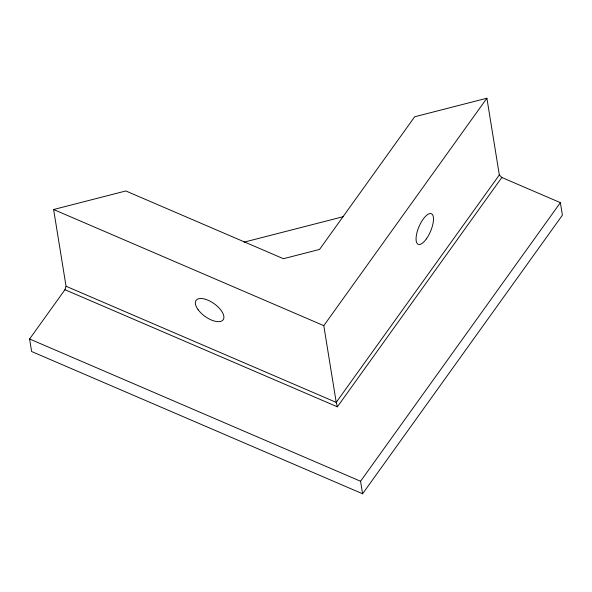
<?xml version="1.0" encoding="UTF-8"?>
<svg xmlns="http://www.w3.org/2000/svg" width="592" height="592" viewBox="0 0 592 592"><rect width="100%" height="100%" fill="white"/><g stroke="black" fill="none" stroke-linecap="round" stroke-linejoin="round"><path stroke-width="0.89" d="M64.942 289.71L66.045 286.247L53.62 209.516L125.83 190.964L283.435 258.711L319.539 249.439L414.689 116.772L486.898 98.22L499.33 174.951L501.831 177.489L560.372 202.649L562.4 215.177L362.593 493.78L31.628 351.515L29.6 338.987L64.942 289.71L337.366 406.815L501.831 177.489M337.366 406.815L336.219 402.382L323.794 325.652L486.898 98.22M499.33 174.951L336.219 402.382L66.045 286.247M362.593 493.78L360.565 481.252L560.372 202.649M244.037 242.158L343.308 216.665M53.62 209.516L323.794 325.652M29.6 338.987L360.565 481.252M426.373 238.865A16.643 6.223 -66.7 0 0 431.39 213.727A16.643 6.223 -66.7 0 0 416.553 234.41A16.643 6.223 -66.7 0 0 426.373 238.865M198.135 309.742A16.643 7.822 35.6 0 0 222.703 320.302A16.643 7.822 35.6 0 0 208.021 300.218A16.643 7.822 35.6 0 0 198.135 309.742"/></g></svg>
